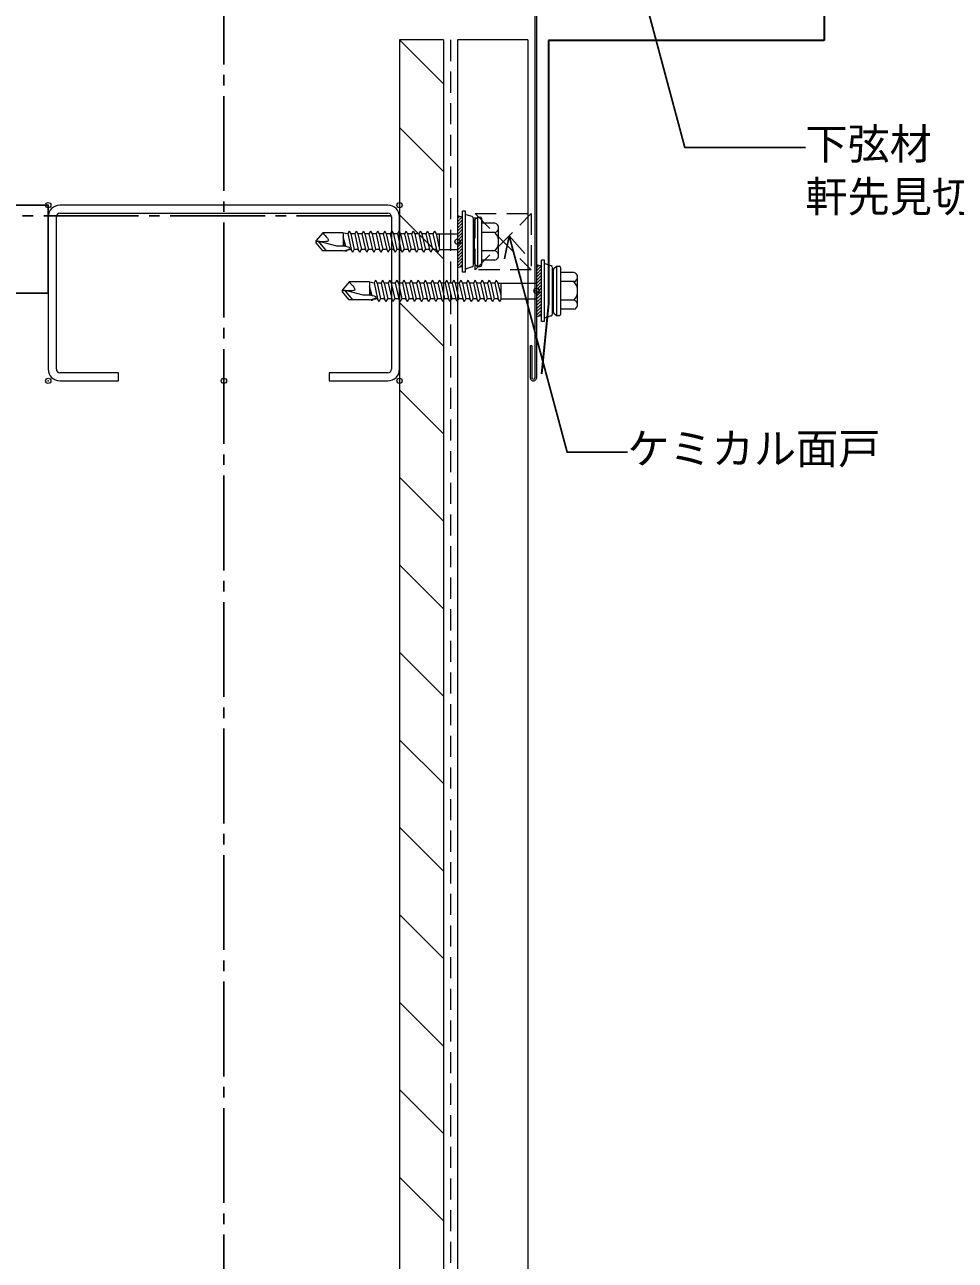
# Model space of a CAD drawing. Units: millimetres at full size, sheet at 1:3; details may follow other scales. Extents: x -1262 to 1258, y -891 to 1034.
# Drawn here: x 404.2 to 669.1, y -183.7 to 167.9 of the extents above; entities that cross this region are included whole.
import ezdxf
from ezdxf.enums import TextEntityAlignment as Align

# ---------------------------------------------------------------- set-up
doc = ezdxf.new("R2010")
doc.units = ezdxf.units.MM
doc.header["$LTSCALE"] = 3
doc.header["$PDMODE"] = 32
doc.header["$PDSIZE"] = 1.5
doc.linetypes.add('CHAIN2', pattern=[12, 9, -1, 1, -1])
doc.linetypes.add('DASHED2', pattern=[3, 2, -1])
for name, color, linetype, lineweight in [('0-4_寸法線1', 5, 'Continuous', 25), ('0-6_名称1', 5, 'Continuous', 25), ('0-8_通り芯1', 5, 'CHAIN2', 25), ('0-E_外壁1', 6, 'Continuous', 20), ('1-1_水切1', 134, 'Continuous', 30), ('2-1_裏貼1', 2, 'Continuous', 18), ('2-7_ビス1', 7, 'Continuous', 5), ('2-D_軒先見切面戸', 7, 'Continuous', 5), ('3-1_面戸', 7, 'DASHED2', 5), ('3-9_断熱材1', 4, 'Continuous', 5), ('3-D_防水シート', 3, 'DASHED2', 9), ('4-3_H鋼2', 12, 'Continuous', 25), ('4-5_C鋼1', 2, 'Continuous', 18)]:
    doc.layers.add(name, color=color, linetype=linetype, lineweight=lineweight)
doc.styles.add('ＭＳ ゴシック', font='')
doc.styles.get('ＭＳ ゴシック').set_extended_font_data('MS Gothic')

msp = doc.modelspace()

# ---------------------------------------------------------------- linework, layer by layer
at = {"layer": '0-4_寸法線1', "linetype": 'CHAIN2'}
msp.add_line((460.936, 651.626), (460.936, -619.534), dxfattribs=at)
at = {"layer": '0-6_名称1'}
for q in [(540.762, 101.264), (546.558, 102.817)]:
    msp.add_line((542.107, 107.836), q, dxfattribs=at)
for points in [[(564.588, 235.72), (592.115, 132.986), (626.467, 132.986)], [(542.107, 107.836), (558.605, 46.266), (575.79, 46.266)]]:
    msp.add_lwpolyline(points, dxfattribs=at)
at = {"layer": '0-8_通り芯1'}
msp.add_line((508.636, 113.572), (60.936, 113.572), dxfattribs=at)
at = {"layer": '0-E_外壁1'}
for p, q in [((547.436, 163.572), (527.436, 163.572)), ((527.436, 163.572), (527.436, -619.534)), ((547.436, 163.572), (547.436, -619.534))]:
    msp.add_line(p, q, dxfattribs=at)
at = {"layer": '1-1_水切1'}
for p, q in [((631.783, 278.072), (631.783, 163.47)), ((631.783, 163.47), (553.321, 163.47))]:
    msp.add_line(p, q, dxfattribs=at)
msp.add_lwpolyline([(553.321, 163.47), (553.321, 88.47), (551.321, 68.57)], dxfattribs=at)
at = {"layer": '2-1_裏貼1'}
for p, q in [((523.436, 151.072), (510.936, 163.572)), ((523.436, 126.182), (510.936, 138.682)), ((523.436, 101.291), (510.936, 113.791)), ((523.436, 76.401), (510.936, 88.901)), ((523.436, 51.511), (510.936, 64.011)), ((523.436, 26.621), (510.936, 39.121)), ((523.436, 1.731), (510.936, 14.231)), ((523.436, -23.159), (510.936, -10.659)), ((523.436, -48.05), (510.936, -35.55)), ((523.436, -72.94), (510.936, -60.44)), ((523.436, -97.83), (510.936, -85.33)), ((523.436, -122.72), (510.936, -110.22)), ((523.436, -147.61), (510.936, -135.11)), ((523.436, -172.5), (510.936, -160))]:
    msp.add_line(p, q, dxfattribs=at)
at = {"layer": '2-7_ビス1'}
for p, q in [((527.436, 113.553), (527.436, 98.776)), ((528.876, 113.193), (527.436, 113.553)), ((527.436, 112.759), (528.072, 113.394)), ((527.436, 111.858), (528.792, 113.214)), ((529.716, 114.865), (528.876, 114.865)), ((529.716, 97.465), (529.716, 114.865)), ((531.589, 113.309), (529.879, 113.849)), ((531.996, 99.588), (531.996, 112.741)), ((532.35, 112.518), (533.128, 113.171)), ((533.128, 113.171), (533.128, 99.158)), ((533.128, 113.171), (533.918, 113.171)), ((534.236, 112.853), (534.236, 99.477)), ((496.602, 109.165), (496.206, 108.479)), ((496.602, 109.165), (497.047, 108.394)), ((498.624, 109.165), (498.179, 108.394)), ((498.624, 109.165), (499.069, 108.394)), ((500.646, 109.165), (501.091, 108.394)), ((502.669, 109.165), (503.114, 108.394)), ((504.691, 109.165), (504.246, 108.394)), ((504.691, 109.165), (505.136, 108.394)), ((506.713, 109.165), (506.268, 108.394)), ((506.713, 109.165), (507.158, 108.394)), ((508.735, 109.165), (508.291, 108.394)), ((508.735, 109.165), (509.18, 108.394)), ((510.758, 109.165), (510.313, 108.394)), ((510.758, 109.165), (511.203, 108.394)), ((512.78, 109.165), (513.225, 108.394)), ((514.803, 109.165), (514.358, 108.394)), ((514.803, 109.165), (515.248, 108.394)), ((516.825, 109.165), (516.38, 108.394)), ((516.825, 109.165), (517.27, 108.394)), ((518.847, 109.165), (518.402, 108.394)), ((518.847, 109.165), (519.292, 108.394)), ((520.869, 109.165), (520.425, 108.394)), ((520.869, 109.165), (521.314, 108.394)), ((528.876, 112.397), (527.436, 110.957)), ((528.876, 111.497), (527.436, 110.057)), ((528.876, 110.596), (527.436, 109.156)), ((528.876, 109.695), (527.436, 108.255)), ((532.236, 100.055), (532.236, 112.274)), ((538.078, 111.415), (534.236, 111.415)), ((539.136, 102.227), (539.136, 110.102)), ((489.107, 108.712), (487.236, 106.483)), ((487.236, 105.846), (487.236, 106.483)), ((489.107, 103.617), (487.236, 105.846)), ((487.765, 106.341), (490.051, 103.617)), ((493.108, 104.91), (488.428, 106.164)), ((494.879, 108.712), (489.107, 108.712)), ((494.879, 108.712), (494.879, 104.91)), ((494.879, 108.712), (496.206, 108.479)), ((495.681, 104.775), (494.879, 107.541)), ((494.879, 106.165), (495.092, 104.877)), ((496.206, 108.479), (497.168, 103.935)), ((497.047, 108.394), (498.058, 103.935)), ((498.179, 108.394), (497.047, 108.394)), ((498.179, 108.394), (499.19, 103.935)), ((499.069, 108.394), (500.08, 103.935)), ((501.091, 108.394), (502.102, 103.935)), ((503.114, 108.394), (504.125, 103.935)), ((504.246, 108.394), (503.114, 108.394)), ((504.246, 108.394), (505.257, 103.935)), ((505.136, 108.394), (506.147, 103.935)), ((506.268, 108.394), (505.136, 108.394)), ((506.268, 108.394), (507.28, 103.935)), ((507.158, 108.394), (508.169, 103.935)), ((508.291, 108.394), (507.158, 108.394)), ((508.291, 108.394), (509.302, 103.935)), ((509.18, 108.394), (510.192, 103.935)), ((510.313, 108.394), (509.18, 108.394)), ((510.313, 108.394), (511.324, 103.935)), ((511.203, 108.394), (512.214, 103.935)), ((513.225, 108.394), (514.236, 103.935)), ((514.358, 108.394), (513.225, 108.394)), ((514.358, 108.394), (515.369, 103.935)), ((515.248, 108.394), (516.259, 103.935)), ((516.38, 108.394), (515.248, 108.394)), ((516.38, 108.394), (517.391, 103.935)), ((517.27, 108.394), (518.281, 103.935)), ((518.402, 108.394), (517.27, 108.394)), ((518.402, 108.394), (519.413, 103.935)), ((519.292, 108.394), (520.303, 103.935)), ((520.425, 108.394), (519.292, 108.394)), ((520.425, 108.394), (521.436, 103.935)), ((521.314, 108.394), (522.325, 103.935)), ((521.315, 108.394), (527.436, 108.394)), ((522.236, 108.394), (522.236, 104.33)), ((528.876, 108.794), (527.436, 107.354)), ((528.876, 107.894), (527.436, 106.454)), ((528.876, 106.993), (527.436, 105.553)), ((528.876, 106.092), (527.436, 104.652)), ((532.236, 108.394), (531.996, 108.394)), ((538.078, 108.79), (534.236, 108.79)), ((494.879, 103.617), (489.107, 103.617)), ((494.879, 104.91), (493.107, 104.91)), ((494.879, 103.617), (495.288, 103.689)), ((495.285, 103.705), (495.288, 103.689)), ((495.288, 103.689), (495.437, 103.431)), ((495.745, 103.431), (495.437, 103.431)), ((495.962, 103.808), (495.745, 103.431)), ((495.962, 103.808), (495.943, 103.873)), ((495.962, 103.808), (496.685, 103.935)), ((497.168, 103.935), (496.685, 103.935)), ((497.613, 103.165), (497.168, 103.935)), ((497.613, 103.165), (498.058, 103.935)), ((499.19, 103.935), (498.058, 103.935)), ((499.635, 103.165), (499.19, 103.935)), ((499.635, 103.165), (500.08, 103.935)), ((501.658, 103.165), (501.213, 103.935)), ((501.658, 103.165), (502.102, 103.935)), ((503.68, 103.165), (503.235, 103.935)), ((503.68, 103.165), (504.125, 103.935)), ((505.257, 103.935), (504.125, 103.935)), ((505.702, 103.165), (505.257, 103.935)), ((505.702, 103.165), (506.147, 103.935)), ((507.28, 103.935), (506.147, 103.935)), ((507.725, 103.165), (507.28, 103.935)), ((507.725, 103.165), (508.169, 103.935)), ((509.302, 103.935), (508.169, 103.935)), ((509.747, 103.165), (509.302, 103.935)), ((509.747, 103.165), (510.192, 103.935)), ((511.324, 103.935), (510.192, 103.935)), ((511.769, 103.165), (511.324, 103.935)), ((511.769, 103.165), (512.214, 103.935)), ((513.791, 103.165), (513.346, 103.935)), ((513.791, 103.165), (514.236, 103.935)), ((515.369, 103.935), (514.236, 103.935)), ((515.814, 103.165), (515.369, 103.935)), ((515.814, 103.165), (516.259, 103.935)), ((517.391, 103.935), (516.259, 103.935)), ((517.836, 103.165), (517.391, 103.935)), ((517.836, 103.165), (518.281, 103.935)), ((519.413, 103.935), (518.281, 103.935)), ((519.858, 103.165), (519.413, 103.935)), ((519.858, 103.165), (520.303, 103.935)), ((521.436, 103.935), (520.303, 103.935)), ((521.881, 103.165), (521.436, 103.935)), ((521.881, 103.165), (522.325, 103.935)), ((522.326, 103.935), (527.436, 103.935)), ((528.876, 105.191), (527.436, 103.751)), ((528.876, 104.29), (527.436, 102.85)), ((528.876, 103.39), (527.436, 101.95)), ((528.876, 102.489), (527.436, 101.049)), ((532.236, 103.935), (531.996, 103.935)), ((538.078, 103.54), (534.236, 103.54)), ((528.876, 101.588), (527.436, 100.148)), ((528.876, 100.687), (527.436, 99.247)), ((528.876, 99.136), (527.436, 98.776)), ((528.876, 99.787), (528.009, 98.919)), ((531.589, 99.02), (529.879, 98.48)), ((532.35, 99.811), (533.128, 99.158)), ((533.128, 99.158), (533.918, 99.158)), ((538.078, 100.915), (534.236, 100.915)), ((549.936, 99.572), (549.936, 84.795)), ((551.376, 99.212), (549.936, 99.572)), ((549.936, 98.778), (550.572, 99.413)), ((549.936, 97.877), (551.292, 99.233)), ((552.216, 100.884), (551.376, 100.884)), ((552.216, 83.484), (552.216, 100.884)), ((554.089, 99.328), (552.379, 99.868)), ((554.496, 85.607), (554.496, 98.76)), ((554.85, 98.537), (555.628, 99.19)), ((555.628, 99.19), (555.628, 85.177)), ((555.628, 99.19), (556.418, 99.19)), ((556.736, 98.872), (556.736, 85.496)), ((504.102, 95.184), (503.706, 94.498)), ((504.102, 95.184), (504.547, 94.413)), ((506.124, 95.184), (505.679, 94.413)), ((506.124, 95.184), (506.569, 94.413)), ((508.146, 95.184), (508.591, 94.413)), ((510.169, 95.184), (510.614, 94.413)), ((512.191, 95.184), (511.746, 94.413)), ((512.191, 95.184), (512.636, 94.413)), ((514.213, 95.184), (513.768, 94.413)), ((514.213, 95.184), (514.658, 94.413)), ((516.235, 95.184), (515.791, 94.413)), ((516.235, 95.184), (516.68, 94.413)), ((518.258, 95.184), (517.813, 94.413)), ((518.258, 95.184), (518.703, 94.413)), ((520.28, 95.184), (520.725, 94.413)), ((522.303, 95.184), (521.858, 94.413)), ((522.303, 95.184), (522.748, 94.413)), ((524.325, 95.184), (523.88, 94.413)), ((524.325, 95.184), (524.77, 94.413)), ((526.347, 95.184), (525.902, 94.413)), ((526.347, 95.184), (526.792, 94.413)), ((528.369, 95.184), (527.925, 94.413)), ((528.369, 95.184), (528.814, 94.413)), ((530.392, 95.184), (530.837, 94.413)), ((532.414, 95.184), (531.969, 94.413)), ((532.414, 95.184), (532.859, 94.413)), ((534.436, 95.184), (533.992, 94.413)), ((534.436, 95.184), (534.881, 94.413)), ((536.459, 95.184), (536.014, 94.413)), ((536.459, 95.184), (536.904, 94.413)), ((538.481, 95.184), (538.036, 94.413)), ((538.481, 95.184), (538.926, 94.413)), ((551.376, 98.416), (549.936, 96.976)), ((551.376, 97.516), (549.936, 96.076)), ((551.376, 96.615), (549.936, 95.175)), ((551.376, 95.714), (549.936, 94.274)), ((554.736, 86.074), (554.736, 98.293)), ((560.578, 97.434), (556.736, 97.434)), ((561.636, 88.246), (561.636, 96.121)), ((496.607, 94.731), (494.736, 92.502)), ((494.736, 91.865), (494.736, 92.502)), ((496.607, 89.636), (494.736, 91.865)), ((495.265, 92.36), (497.551, 89.636)), ((500.608, 90.929), (495.928, 92.183)), ((502.379, 94.731), (496.607, 94.731)), ((502.379, 94.731), (502.379, 90.929)), ((502.379, 94.731), (503.706, 94.498)), ((503.181, 90.794), (502.379, 93.559)), ((502.379, 92.184), (502.592, 90.896)), ((503.706, 94.498), (504.668, 89.954)), ((504.547, 94.413), (505.558, 89.954)), ((505.679, 94.413), (504.547, 94.413)), ((505.679, 94.413), (506.69, 89.954)), ((506.569, 94.413), (507.58, 89.954)), ((508.591, 94.413), (509.602, 89.954)), ((510.614, 94.413), (511.625, 89.954)), ((511.746, 94.413), (510.614, 94.413)), ((511.746, 94.413), (512.757, 89.954)), ((512.636, 94.413), (513.647, 89.954)), ((513.768, 94.413), (512.636, 94.413)), ((513.768, 94.413), (514.78, 89.954)), ((514.658, 94.413), (515.669, 89.954)), ((515.791, 94.413), (514.658, 94.413)), ((515.791, 94.413), (516.802, 89.954)), ((516.68, 94.413), (517.692, 89.954)), ((517.813, 94.413), (516.68, 94.413)), ((517.813, 94.413), (518.824, 89.954)), ((518.703, 94.413), (519.714, 89.954)), ((520.725, 94.413), (521.736, 89.954)), ((521.858, 94.413), (520.725, 94.413)), ((521.858, 94.413), (522.869, 89.954)), ((522.748, 94.413), (523.759, 89.954)), ((523.88, 94.413), (522.748, 94.413)), ((523.88, 94.413), (524.891, 89.954)), ((524.77, 94.413), (525.781, 89.954)), ((525.902, 94.413), (524.77, 94.413)), ((525.902, 94.413), (526.913, 89.954)), ((526.792, 94.413), (527.803, 89.954)), ((527.925, 94.413), (526.792, 94.413)), ((527.925, 94.413), (528.936, 89.954)), ((528.814, 94.413), (529.825, 89.954)), ((530.837, 94.413), (531.848, 89.954)), ((531.969, 94.413), (530.837, 94.413)), ((531.969, 94.413), (532.98, 89.954)), ((532.859, 94.413), (533.87, 89.954)), ((533.992, 94.413), (532.859, 94.413)), ((533.992, 94.413), (535.003, 89.954)), ((534.881, 94.413), (535.893, 89.954)), ((536.014, 94.413), (534.881, 94.413)), ((536.014, 94.413), (537.025, 89.954)), ((536.904, 94.413), (537.915, 89.954)), ((538.036, 94.413), (536.904, 94.413)), ((538.036, 94.413), (539.047, 89.954)), ((538.926, 94.413), (539.736, 90.841)), ((538.926, 94.413), (549.936, 94.413)), ((539.736, 94.413), (539.736, 89.606)), ((551.376, 94.813), (549.936, 93.373)), ((551.376, 93.912), (549.936, 92.472)), ((551.376, 93.012), (549.936, 91.572)), ((551.376, 92.111), (549.936, 90.671)), ((554.736, 94.413), (554.496, 94.413)), ((560.578, 94.809), (556.736, 94.809)), ((502.379, 89.636), (496.607, 89.636)), ((502.379, 90.929), (500.607, 90.929)), ((502.379, 89.636), (502.788, 89.708)), ((502.785, 89.724), (502.788, 89.708)), ((502.788, 89.708), (502.937, 89.45)), ((503.245, 89.45), (502.937, 89.45)), ((503.462, 89.827), (503.245, 89.45)), ((503.462, 89.827), (503.443, 89.892)), ((503.462, 89.827), (504.185, 89.954)), ((504.668, 89.954), (504.185, 89.954)), ((505.113, 89.184), (504.668, 89.954)), ((505.113, 89.184), (505.558, 89.954)), ((506.69, 89.954), (505.558, 89.954)), ((507.135, 89.184), (506.69, 89.954)), ((507.135, 89.184), (507.58, 89.954)), ((509.158, 89.184), (508.713, 89.954)), ((509.158, 89.184), (509.602, 89.954)), ((511.18, 89.184), (510.735, 89.954)), ((511.18, 89.184), (511.625, 89.954)), ((512.757, 89.954), (511.625, 89.954)), ((513.202, 89.184), (512.757, 89.954)), ((513.202, 89.184), (513.647, 89.954)), ((514.78, 89.954), (513.647, 89.954)), ((515.225, 89.184), (514.78, 89.954)), ((515.225, 89.184), (515.669, 89.954)), ((516.802, 89.954), (515.669, 89.954)), ((517.247, 89.184), (516.802, 89.954)), ((517.247, 89.184), (517.692, 89.954)), ((518.824, 89.954), (517.692, 89.954)), ((519.269, 89.184), (518.824, 89.954)), ((519.269, 89.184), (519.714, 89.954)), ((521.291, 89.184), (520.846, 89.954)), ((521.291, 89.184), (521.736, 89.954)), ((522.869, 89.954), (521.736, 89.954)), ((523.314, 89.184), (522.869, 89.954)), ((523.314, 89.184), (523.759, 89.954)), ((524.891, 89.954), (523.759, 89.954)), ((525.336, 89.184), (524.891, 89.954)), ((525.336, 89.184), (525.781, 89.954)), ((526.913, 89.954), (525.781, 89.954)), ((527.358, 89.184), (526.913, 89.954)), ((527.358, 89.184), (527.803, 89.954)), ((528.936, 89.954), (527.803, 89.954)), ((529.381, 89.184), (528.936, 89.954)), ((529.381, 89.184), (529.825, 89.954)), ((531.403, 89.184), (530.958, 89.954)), ((531.403, 89.184), (531.848, 89.954)), ((532.98, 89.954), (531.848, 89.954)), ((533.425, 89.184), (532.98, 89.954)), ((533.425, 89.184), (533.87, 89.954)), ((535.003, 89.954), (533.87, 89.954)), ((535.448, 89.184), (535.003, 89.954)), ((535.448, 89.184), (535.893, 89.954)), ((537.025, 89.954), (535.893, 89.954)), ((537.47, 89.184), (537.025, 89.954)), ((537.47, 89.184), (537.915, 89.954)), ((539.047, 89.954), (537.915, 89.954)), ((539.492, 89.184), (539.047, 89.954)), ((539.492, 89.184), (539.736, 89.606)), ((539.736, 89.954), (549.936, 89.954)), ((551.376, 91.21), (549.936, 89.77)), ((551.376, 90.309), (549.936, 88.869)), ((551.376, 89.409), (549.936, 87.969)), ((551.376, 88.508), (549.936, 87.068)), ((554.736, 89.954), (554.496, 89.954)), ((560.578, 89.559), (556.736, 89.559)), ((551.376, 87.607), (549.936, 86.167)), ((551.376, 86.706), (549.936, 85.266)), ((551.376, 85.155), (549.936, 84.795)), ((551.376, 85.806), (550.509, 84.938)), ((554.089, 85.039), (552.379, 84.499)), ((554.85, 85.83), (555.628, 85.177)), ((555.628, 85.177), (556.418, 85.177)), ((560.578, 86.934), (556.736, 86.934))]:
    msp.add_line(p, q, dxfattribs=at)
for points in [[(529.716, 97.465), (528.876, 97.465), (528.876, 114.865)], [(500.646, 109.165), (500.201, 108.394), (499.069, 108.394)], [(502.669, 109.165), (502.224, 108.394), (501.091, 108.394)], [(512.78, 109.165), (512.335, 108.394), (511.203, 108.394)], [(487.236, 106.165), (487.368, 106.226), (487.5, 106.28), (487.632, 106.321), (487.765, 106.341), (487.929, 106.333), (488.095, 106.294), (488.262, 106.234), (488.428, 106.164)], [(489.107, 108.712), (489.419, 108.344), (489.758, 107.951), (490.089, 107.554), (490.377, 107.177), (490.59, 106.84), (490.692, 106.566), (490.65, 106.377), (490.405, 106.269), (489.968, 106.205), (489.433, 106.173), (488.889, 106.162), (488.428, 106.164)], [(500.201, 108.394), (501.213, 103.935), (500.08, 103.935)], [(502.224, 108.394), (503.235, 103.935), (502.102, 103.935)], [(512.335, 108.394), (513.346, 103.935), (512.214, 103.935)], [(494.879, 103.617), (495.695, 103.805), (496.305, 103.99), (496.685, 104.168), (496.81, 104.337), (496.672, 104.491), (496.291, 104.636), (495.686, 104.774), (494.879, 104.91)], [(552.216, 83.484), (551.376, 83.484), (551.376, 100.884)], [(508.146, 95.184), (507.701, 94.413), (506.569, 94.413)], [(510.169, 95.184), (509.724, 94.413), (508.591, 94.413)], [(520.28, 95.184), (519.835, 94.413), (518.703, 94.413)], [(530.392, 95.184), (529.947, 94.413), (528.815, 94.413)], [(494.736, 92.184), (494.868, 92.245), (495, 92.299), (495.132, 92.34), (495.265, 92.36), (495.429, 92.352), (495.595, 92.312), (495.762, 92.253), (495.928, 92.183)], [(496.607, 94.731), (496.919, 94.363), (497.258, 93.969), (497.589, 93.573), (497.877, 93.196), (498.09, 92.859), (498.192, 92.585), (498.15, 92.396), (497.905, 92.288), (497.468, 92.223), (496.933, 92.191), (496.389, 92.181), (495.928, 92.183)], [(507.701, 94.413), (508.713, 89.954), (507.58, 89.954)], [(509.724, 94.413), (510.735, 89.954), (509.602, 89.954)], [(519.835, 94.413), (520.846, 89.954), (519.714, 89.954)], [(529.947, 94.413), (530.958, 89.954), (529.826, 89.954)], [(502.379, 89.636), (503.195, 89.824), (503.805, 90.009), (504.185, 90.187), (504.31, 90.356), (504.172, 90.51), (503.791, 90.655), (503.186, 90.793), (502.379, 90.929)]]:
    msp.add_lwpolyline(points, dxfattribs=at)
for centre, radius, start, end in [((529.956, 114.077), 0.24, 180, 251.24339), ((531.396, 112.741), 0.6, 0, 71.24339), ((532.555, 112.274), 0.319, 130, 180), ((533.918, 112.853), 0.319, 0, 90), ((537.793, 110.102), 1.343, 282.25461, 77.74538), ((535.351, 106.165), 3.785, 316.09561, 43.90437), ((537.793, 102.227), 1.343, 282.25461, 77.74538), ((529.956, 98.253), 0.24, 108.75661, 180), ((531.396, 99.588), 0.6, 288.75661, 0), ((532.555, 100.055), 0.319, 180, 230), ((533.918, 99.477), 0.319, 270, 0), ((552.456, 100.096), 0.24, 180, 251.24339), ((553.896, 98.76), 0.6, 0, 71.24339), ((555.055, 98.293), 0.319, 130, 180), ((556.418, 98.872), 0.319, 0, 90), ((560.293, 96.121), 1.343, 282.25461, 77.74538), ((557.851, 92.184), 3.785, 316.09561, 43.90437), ((560.293, 88.246), 1.343, 282.25461, 77.74538), ((552.456, 84.272), 0.24, 108.75661, 180), ((553.896, 85.607), 0.6, 288.75661, 0), ((555.055, 86.074), 0.319, 180, 230), ((556.418, 85.496), 0.319, 270, 0)]:
    msp.add_arc(centre, radius, start, end, dxfattribs=at)
at = {"layer": '2-7_ビス1', "color": 5}
for p in [(527.436, 106.165), (549.936, 92.184)]:
    msp.add_point(p, dxfattribs=at)
at = {"layer": '2-D_軒先見切面戸'}
for p, q in [((549.436, 172.268), (549.436, 67.472)), ((549.936, 172.268), (549.936, 67.324)), ((548.636, 76.572), (548.136, 76.572)), ((548.136, 76.572), (548.136, 67.326)), ((548.636, 76.572), (548.636, 67.472))]:
    msp.add_line(p, q, dxfattribs=at)
for radius in [0.9, 0.4]:
    msp.add_arc((549.036, 67.472), radius, 179.99998, 0, dxfattribs=at)
at = {"layer": '3-1_面戸'}
for p, q in [((532.436, 114.165), (548.436, 98.165)), ((532.436, 98.165), (548.436, 114.165))]:
    msp.add_line(p, q, dxfattribs=at)
msp.add_lwpolyline([(532.436, 114.165), (548.436, 114.165), (548.436, 98.165), (532.436, 98.165)], close=True, dxfattribs=at)
at = {"layer": '3-9_断熱材1'}
for p, q in [((523.436, 163.572), (510.936, 163.572)), ((510.936, 163.572), (510.936, -619.534)), ((523.436, 163.572), (523.436, -619.534))]:
    msp.add_line(p, q, dxfattribs=at)
at = {"layer": '3-D_防水シート'}
msp.add_line((525.436, 163.572), (525.436, -619.534), dxfattribs=at)
at = {"layer": '4-3_H鋼2'}
for p, q in [((60.936, 116.572), (410.936, 116.572)), ((410.936, 91.572), (410.936, 116.572)), ((60.936, 91.572), (410.936, 91.572))]:
    msp.add_line(p, q, dxfattribs=at)
at = {"layer": '4-5_C鋼1'}
for p, q in [((507.636, 116.572), (414.236, 116.572)), ((410.936, 113.272), (410.936, 69.872)), ((413.236, 69.872), (413.236, 113.272)), ((414.236, 114.272), (507.636, 114.272)), ((508.636, 113.272), (508.636, 69.872)), ((510.936, 69.872), (510.936, 113.272)), ((414.236, 66.572), (430.936, 66.572))]:
    msp.add_line(p, q, dxfattribs=at)
for points in [[(430.936, 66.572), (430.936, 68.872), (414.236, 68.872)], [(507.636, 68.872), (490.936, 68.872), (490.936, 66.572), (507.636, 66.572)]]:
    msp.add_lwpolyline(points, dxfattribs=at)
for centre, radius, start, end in [((414.236, 113.272), 3.3, 90, 179.99996), ((507.636, 113.272), 3.3, 0, 90), ((414.236, 113.272), 1, 90, 180), ((507.636, 113.272), 1, 0, 90), ((414.236, 69.872), 3.3, 179.99996, 270), ((414.236, 69.872), 1, 180, 270), ((507.636, 69.872), 1, 270, 0), ((507.636, 69.872), 3.3, 270, 0.00004)]:
    msp.add_arc(centre, radius, start, end, dxfattribs=at)
for p in [(410.936, 116.572), (510.936, 116.572), (410.936, 66.572), (460.936, 66.572), (510.936, 66.572)]:
    msp.add_point(p, dxfattribs=at)

# ---------------------------------------------------------------- texts
at = {"layer": '0-6_名称1', "style": 'ＭＳ ゴシック'}
for s, p in [('下弦材', (626.467, 126.986)), ('軒先見切面戸', (626.467, 111.986)), ('ケミカル面戸', (575.79, 40.266))]:
    msp.add_text(s, height=8.798, dxfattribs=at).set_placement(p, align=Align.BOTTOM_LEFT)

doc.saveas('drawing.dxf')
